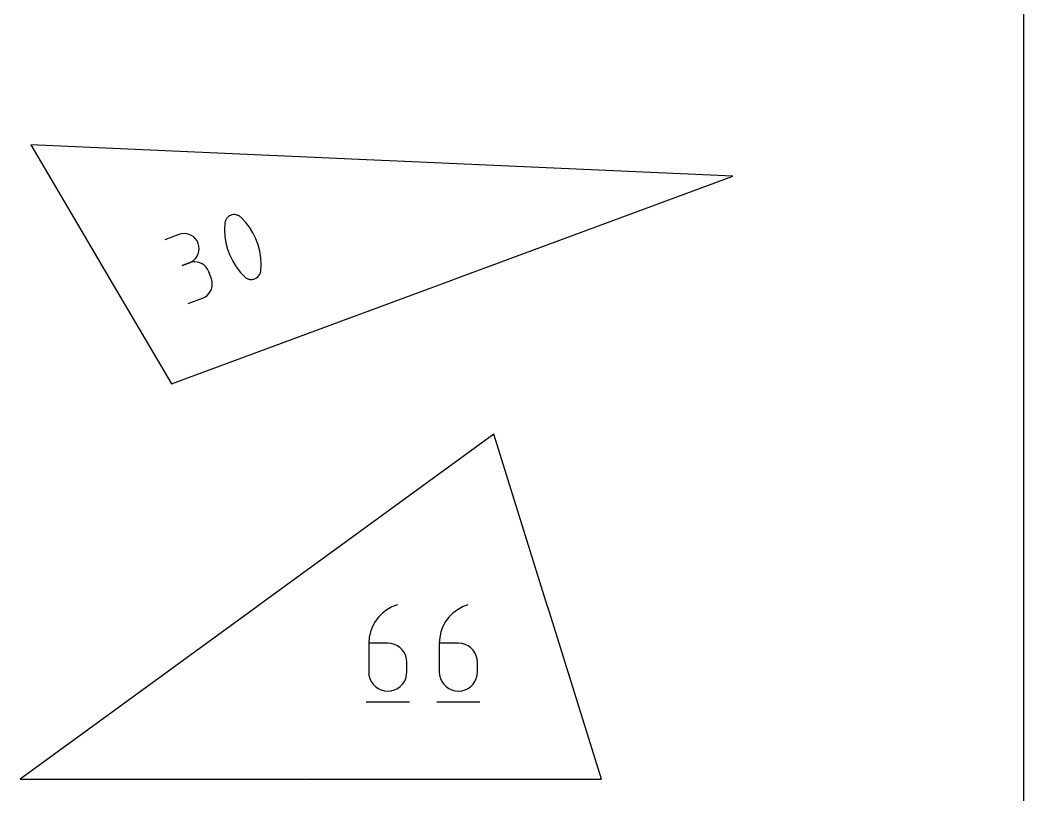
# Model space of a CAD drawing. Extents: x 0 to 200, y 0 to 297.
# Drawn here: x 112.9 to 200, y 66.9 to 134.1 of the extents above; entities that cross this region are included whole.
import ezdxf

# ---------------------------------------------------------------- set-up
doc = ezdxf.new("R2010")
doc.units = 0

msp = doc.modelspace()

# ---------------------------------------------------------------- linework, layer by layer
at = {"layer": 'annotation', "color": 1}
for p, q in [((144.296515, 121.948283), (144.301816, 121.956024)), ((144.301867, 121.948044), (144.296515, 121.948283)), ((144.297352, 121.958978), (144.296971, 121.958319)), ((144.297649, 121.959361), (144.297352, 121.958978)), ((144.297998, 121.959676), (144.297649, 121.959361)), ((144.29839, 121.959921), (144.297998, 121.959676)), ((144.298814, 121.960094), (144.29839, 121.959921)), ((144.29926, 121.960193), (144.298814, 121.960094)), ((144.299718, 121.960215), (144.29926, 121.960193)), ((144.300176, 121.960158), (144.299718, 121.960215)), ((144.300626, 121.96002), (144.300176, 121.960158)), ((144.301057, 121.959799), (144.300626, 121.96002)), ((144.301438, 121.959502), (144.301057, 121.959799)), ((144.301057, 121.959799), (144.301057, 121.959799)), ((144.301752, 121.959153), (144.301438, 121.959502)), ((144.301996, 121.95876), (144.301752, 121.959153)), ((144.301816, 121.956024), (144.301822, 121.956031)), ((144.301816, 121.956024), (144.301816, 121.956024)), ((144.301822, 121.956031), (144.301828, 121.956038)), ((144.301828, 121.956038), (144.301834, 121.956045)), ((144.301834, 121.956045), (144.30184, 121.956053)), ((144.30184, 121.956053), (144.301845, 121.95606)), ((144.301845, 121.95606), (144.301851, 121.956068)), ((144.301851, 121.956068), (144.301856, 121.956077)), ((144.301856, 121.956077), (144.301861, 121.956086)), ((144.301861, 121.956086), (144.301867, 121.956095)), ((144.301867, 121.956095), (144.302091, 121.956524)), ((144.301867, 121.956095), (144.301867, 121.956095)), ((144.302168, 121.958336), (144.301996, 121.95876)), ((144.302091, 121.956524), (144.30223, 121.956973)), ((144.302267, 121.95789), (144.302168, 121.958336)), ((144.30223, 121.956973), (144.302288, 121.957432)), ((144.302288, 121.957432), (144.302267, 121.95789)), ((144.306387, 121.947842), (144.309063, 121.947723)), ((144.306685, 121.954527), (144.306925, 121.959893)), ((144.309361, 121.954407), (144.306685, 121.954527)), ((144.306925, 121.959893), (144.312277, 121.959654)), ((144.309063, 121.947723), (144.309545, 121.947745)), ((144.309063, 121.947723), (144.309063, 121.947723)), ((144.30984, 121.954343), (144.309361, 121.954407)), ((144.309545, 121.947745), (144.310003, 121.947849)), ((144.310287, 121.954199), (144.30984, 121.954343)), ((144.310003, 121.947849), (144.310429, 121.948029)), ((144.310695, 121.953983), (144.310287, 121.954199)), ((144.310429, 121.948029), (144.310814, 121.948276)), ((144.311057, 121.953703), (144.310695, 121.953983)), ((144.310814, 121.948276), (144.311151, 121.948585)), ((144.311365, 121.953367), (144.311057, 121.953703)), ((144.311151, 121.948585), (144.311432, 121.948947)), ((144.311613, 121.952982), (144.311365, 121.953367)), ((144.311432, 121.948947), (144.311649, 121.949355)), ((144.311792, 121.952557), (144.311613, 121.952982)), ((144.311649, 121.949355), (144.311794, 121.949803)), ((144.311896, 121.952099), (144.311792, 121.952557)), ((144.311794, 121.949803), (144.311859, 121.950282)), ((144.311859, 121.950282), (144.311918, 121.951615)), ((144.311918, 121.951615), (144.311896, 121.952099)), ((144.311918, 121.951615), (144.311918, 121.951615)), ((130.776997, 116.800424), (130.725423, 116.666395)), ((130.85005, 116.921334), (130.776997, 116.800424)), ((130.941999, 117.02706), (130.85005, 116.921334)), ((131.05026, 117.115533), (130.941999, 117.02706)), ((131.172248, 117.184686), (131.05026, 117.115533)), ((131.305382, 117.232451), (131.172248, 117.184686)), ((131.447076, 117.256762), (131.305382, 117.232451)), ((131.594748, 117.25555), (131.447076, 117.256762)), ((131.653965, 117.247818), (131.594748, 117.25555)), ((131.594748, 117.25555), (131.594748, 117.25555)), ((131.71261, 117.235473), (131.653965, 117.247818)), ((131.770364, 117.218665), (131.71261, 117.235473)), ((131.826909, 117.197548), (131.770364, 117.218665)), ((131.881925, 117.172271), (131.826909, 117.197548)), ((131.935094, 117.142987), (131.881925, 117.172271)), ((131.986097, 117.109846), (131.935094, 117.142987)), ((132.034615, 117.073001), (131.986097, 117.109846)), ((132.08033, 117.032603), (132.034615, 117.073001)), ((132.477911, 116.611836), (132.08033, 117.032603)), ((132.08033, 117.032603), (132.08033, 117.032603)), ((130.697911, 116.521316), (130.670158, 115.944529)), ((130.670158, 115.944529), (130.700739, 115.37287)), ((130.725423, 116.666395), (130.697911, 116.521316)), ((130.697911, 116.521316), (130.697911, 116.521316)), ((132.827491, 116.157192), (132.477911, 116.611836)), ((133.127559, 115.672761), (132.827491, 116.157192)), ((126.706692, 115.53666), (125.4788, 115.082875)), ((126.934856, 115.598452), (126.706692, 115.53666)), ((127.163769, 115.618124), (126.934856, 115.598452)), ((127.388676, 115.597912), (127.163769, 115.618124)), ((127.604822, 115.540051), (127.388676, 115.597912)), ((127.807453, 115.446779), (127.604822, 115.540051)), ((127.991813, 115.32033), (127.807453, 115.446779)), ((128.153148, 115.162941), (127.991813, 115.32033)), ((128.286705, 114.976848), (128.153148, 115.162941)), ((128.387727, 114.764287), (128.286705, 114.976848)), ((130.700739, 115.37287), (130.788141, 114.810429)), ((133.376605, 115.162632), (133.127559, 115.672761)), ((133.573116, 114.630895), (133.376605, 115.162632)), ((128.449596, 114.536083), (128.387727, 114.764287)), ((128.387727, 114.764287), (128.387727, 114.764287)), ((128.391804, 113.865588), (128.449466, 114.081972)), ((128.449466, 114.081972), (128.469453, 114.307057)), ((128.469453, 114.307057), (128.449596, 114.536083)), ((130.788141, 114.810429), (130.930854, 114.261295)), ((130.930854, 114.261295), (131.127365, 113.729558)), ((133.715581, 114.081641), (133.573116, 114.630895)), ((133.802488, 113.518958), (133.715581, 114.081641)), ((127.827773, 113.182319), (128.014452, 113.316272)), ((128.014452, 113.316272), (128.172129, 113.477977)), ((128.172129, 113.477977), (128.298636, 113.662669)), ((128.298636, 113.662669), (128.391804, 113.865588)), ((131.127365, 113.729558), (131.376163, 113.219309)), ((131.376163, 113.219309), (131.675736, 112.734636)), ((133.832327, 112.946937), (133.802488, 113.518958)), ((119.962036, 112.967278), (119.949429, 112.959847)), ((119.949429, 112.959847), (119.953885, 112.958697)), ((119.95513, 112.951717), (119.955084, 112.951164)), ((119.955084, 112.951164), (119.955134, 112.950605)), ((119.955268, 112.952254), (119.95513, 112.951717)), ((119.955134, 112.950605), (119.955283, 112.950055)), ((119.955496, 112.95276), (119.955268, 112.952254)), ((119.955283, 112.950055), (119.955534, 112.949526)), ((119.955809, 112.953224), (119.955496, 112.95276)), ((119.955534, 112.949526), (119.955534, 112.949526)), ((119.955534, 112.949526), (119.955875, 112.94905)), ((119.956204, 112.953633), (119.955809, 112.953224)), ((119.955875, 112.94905), (119.956284, 112.948654)), ((119.956679, 112.953973), (119.956204, 112.953633)), ((119.956284, 112.948654), (119.956749, 112.94834)), ((119.957209, 112.954225), (119.956679, 112.953973)), ((119.956679, 112.953973), (119.956679, 112.953973)), ((119.956749, 112.94834), (119.957255, 112.948112)), ((119.95776, 112.954374), (119.957209, 112.954225)), ((119.957255, 112.948112), (119.957792, 112.947973)), ((119.958319, 112.954424), (119.95776, 112.954374)), ((119.957792, 112.947973), (119.958345, 112.947927)), ((119.958874, 112.954378), (119.958319, 112.954424)), ((119.958345, 112.947927), (119.958902, 112.947976)), ((119.95941, 112.95424), (119.958874, 112.954378)), ((119.958902, 112.947976), (119.959451, 112.948124)), ((119.959918, 112.954012), (119.95941, 112.95424)), ((119.959451, 112.948124), (119.959979, 112.948374)), ((119.960382, 112.953699), (119.959918, 112.954012)), ((119.959979, 112.948374), (119.960456, 112.948717)), ((119.959979, 112.948374), (119.959979, 112.948374)), ((119.960791, 112.953302), (119.960382, 112.953699)), ((119.960456, 112.948717), (119.960854, 112.949126)), ((119.960729, 112.955018), (119.960683, 112.954464)), ((119.960683, 112.954464), (119.960733, 112.953906)), ((119.960868, 112.955554), (119.960729, 112.955018)), ((119.960733, 112.953906), (119.960882, 112.953356)), ((119.961133, 112.952826), (119.960791, 112.953302)), ((119.960854, 112.949126), (119.961168, 112.949591)), ((119.961096, 112.956061), (119.960868, 112.955554)), ((119.960882, 112.953356), (119.961133, 112.952826)), ((119.961411, 112.956526), (119.961096, 112.956061)), ((119.961133, 112.952826), (119.961133, 112.952826)), ((119.961133, 112.952826), (119.961474, 112.95235)), ((119.961384, 112.952297), (119.961133, 112.952826)), ((119.961133, 112.952826), (119.961133, 112.952826)), ((119.961168, 112.949591), (119.961396, 112.950098)), ((119.961532, 112.951747), (119.961384, 112.952297)), ((119.961396, 112.950098), (119.961535, 112.950635)), ((119.961808, 112.956936), (119.961411, 112.956526)), ((119.961474, 112.95235), (119.961883, 112.951954)), ((119.961582, 112.951189), (119.961532, 112.951747)), ((119.961535, 112.950635), (119.961582, 112.951189)), ((119.962285, 112.957278), (119.961808, 112.956936)), ((119.961883, 112.951954), (119.962348, 112.95164)), ((119.96368, 112.9581), (119.962285, 112.957278)), ((119.962285, 112.957278), (119.962285, 112.957278)), ((119.962348, 112.95164), (119.962855, 112.951412)), ((119.962855, 112.951412), (119.963392, 112.951274)), ((119.963392, 112.951274), (119.963946, 112.951228)), ((119.96421, 112.958351), (119.96368, 112.9581)), ((119.963946, 112.951228), (119.964505, 112.951278)), ((119.96476, 112.9585), (119.96421, 112.958351)), ((119.964505, 112.951278), (119.965055, 112.951427)), ((119.965318, 112.958549), (119.96476, 112.9585)), ((119.965055, 112.951427), (119.965585, 112.951679)), ((119.965871, 112.958503), (119.965318, 112.958549)), ((119.965585, 112.951679), (119.96698, 112.952501)), ((119.966406, 112.958364), (119.965871, 112.958503)), ((119.966912, 112.958135), (119.966406, 112.958364)), ((119.967376, 112.957821), (119.966912, 112.958135)), ((119.96698, 112.952501), (119.967457, 112.952843)), ((119.96698, 112.952501), (119.96698, 112.952501)), ((119.967784, 112.957424), (119.967376, 112.957821)), ((119.967457, 112.952843), (119.967853, 112.953252)), ((119.968125, 112.956948), (119.967784, 112.957424)), ((119.967853, 112.953252), (119.968167, 112.953716)), ((119.968377, 112.956419), (119.968125, 112.956948)), ((119.968125, 112.956948), (119.968125, 112.956948)), ((119.968167, 112.953716), (119.968394, 112.954223)), ((119.968526, 112.95587), (119.968377, 112.956419)), ((119.968394, 112.954223), (119.968531, 112.954759)), ((119.968576, 112.955312), (119.968526, 112.95587)), ((119.968531, 112.954759), (119.968576, 112.955312)), ((127.614261, 113.080877), (126.999449, 112.853665)), ((126.999449, 112.853665), (127.614261, 113.080877)), ((127.614261, 113.080877), (127.827773, 113.182319)), ((127.842426, 113.142669), (127.614261, 113.080877)), ((127.614261, 113.080877), (127.614261, 113.080877)), ((128.071339, 113.162341), (127.842426, 113.142669)), ((128.296246, 113.142129), (128.071339, 113.162341)), ((128.512392, 113.084269), (128.296246, 113.142129)), ((128.715022, 112.990996), (128.512392, 113.084269)), ((128.899383, 112.864548), (128.715022, 112.990996)), ((129.060718, 112.707159), (128.899383, 112.864548)), ((129.194274, 112.521066), (129.060718, 112.707159)), ((129.295297, 112.308505), (129.194274, 112.521066)), ((131.675736, 112.734636), (132.024575, 112.27963)), ((133.775843, 112.225189), (133.803585, 112.369668)), ((133.803585, 112.369668), (133.832327, 112.946937)), ((133.803585, 112.369668), (133.803585, 112.369668)), ((129.522509, 111.693692), (129.295297, 112.308505)), ((129.295297, 112.308505), (129.295297, 112.308505)), ((129.58403, 111.466429), (129.522509, 111.693692)), ((129.603608, 111.238159), (129.58403, 111.466429)), ((132.024575, 112.27963), (132.421165, 111.858381)), ((132.421165, 111.858381), (132.421165, 111.858381)), ((132.421165, 111.858381), (132.466745, 111.818047)), ((132.466745, 111.818047), (132.514948, 111.781358)), ((132.514948, 111.781358), (132.565592, 111.748413)), ((132.565592, 111.748413), (132.618494, 111.71931)), ((132.618494, 111.71931), (132.673473, 111.694147)), ((132.673473, 111.694147), (132.730346, 111.673021)), ((132.730346, 111.673021), (132.788932, 111.656032)), ((132.788932, 111.656032), (132.849047, 111.643277)), ((132.849047, 111.643277), (132.910509, 111.634854)), ((132.910509, 111.634854), (132.910509, 111.634854)), ((132.910509, 111.634854), (133.056776, 111.634306)), ((133.056776, 111.634306), (133.197397, 111.659147)), ((133.197397, 111.659147), (133.329752, 111.707302)), ((133.329752, 111.707302), (133.451222, 111.776697)), ((133.451222, 111.776697), (133.559185, 111.865258)), ((133.559185, 111.865258), (133.651024, 111.97091)), ((133.651024, 111.97091), (133.724116, 112.091578)), ((133.724116, 112.091578), (133.775843, 112.225189)), ((150.40223, 111.59401), (150.404745, 111.59494)), ((150.402426, 111.601214), (150.404091, 111.588973)), ((150.404091, 111.588973), (150.409121, 111.590832)), ((150.409985, 111.602593), (150.409944, 111.602134)), ((150.409944, 111.602134), (150.409984, 111.601667)), ((150.409984, 111.601667), (150.41011, 111.601202)), ((150.410103, 111.603035), (150.409985, 111.602593)), ((150.410294, 111.603449), (150.410103, 111.603035)), ((150.41011, 111.601202), (150.410574, 111.599944)), ((150.410553, 111.603827), (150.410294, 111.603449)), ((150.410876, 111.604157), (150.410553, 111.603827)), ((150.410574, 111.599944), (150.410574, 111.599944)), ((150.410574, 111.599944), (150.410781, 111.59951)), ((150.410781, 111.59951), (150.411054, 111.599129)), ((150.411258, 111.604431), (150.410876, 111.604157)), ((150.411054, 111.599129), (150.411384, 111.598807)), ((150.411694, 111.604639), (150.411258, 111.604431)), ((150.411384, 111.598807), (150.411761, 111.598548)), ((150.414206, 111.605567), (150.411694, 111.604639)), ((150.411694, 111.604639), (150.411694, 111.604639)), ((150.411761, 111.598548), (150.412176, 111.598358)), ((150.412176, 111.598358), (150.412618, 111.598239)), ((150.412305, 111.596317), (150.412264, 111.595856)), ((150.412264, 111.595856), (150.412304, 111.595388)), ((150.412304, 111.595388), (150.412431, 111.594921)), ((150.412422, 111.596759), (150.412305, 111.596317)), ((150.412613, 111.597174), (150.412422, 111.596759)), ((150.412431, 111.594921), (150.412431, 111.594921)), ((150.412431, 111.594921), (150.412637, 111.594486)), ((150.412872, 111.597552), (150.412613, 111.597174)), ((150.412618, 111.598239), (150.413078, 111.598198)), ((150.412637, 111.594486), (150.412911, 111.594105)), ((150.413194, 111.597883), (150.412872, 111.597552)), ((150.412911, 111.594105), (150.413241, 111.593784)), ((150.413078, 111.598198), (150.413546, 111.598238)), ((150.413576, 111.598157), (150.413194, 111.597883)), ((150.413241, 111.593784), (150.413618, 111.593525)), ((150.413546, 111.598238), (150.414013, 111.598365)), ((150.414013, 111.598365), (150.413576, 111.598157)), ((150.413618, 111.593525), (150.414032, 111.593334)), ((150.414013, 111.598365), (150.415271, 111.598829)), ((150.415271, 111.598829), (150.414013, 111.598365)), ((150.414013, 111.598365), (150.414013, 111.598365)), ((150.414032, 111.593334), (150.414474, 111.593216)), ((150.414474, 111.593216), (150.414935, 111.593174)), ((150.414935, 111.593174), (150.415403, 111.593215)), ((150.415403, 111.593215), (150.41587, 111.593341)), ((150.41587, 111.593341), (150.418381, 111.594269)), ((129.305706, 110.410644), (129.432291, 110.595123)), ((129.432291, 110.595123), (129.525578, 110.797724)), ((129.525578, 110.797724), (129.583404, 111.013663)), ((129.583404, 111.013663), (129.603608, 111.238159)), ((127.519871, 109.559965), (128.747762, 110.01375)), ((128.747762, 110.01375), (128.96128, 110.115175)), ((128.747762, 110.01375), (128.747762, 110.01375)), ((128.96128, 110.115175), (129.147982, 110.249067)), ((129.147982, 110.249067), (129.305706, 110.410644)), ((133.473865, 83.268284), (133.469532, 83.265129)), ((133.478793, 83.256962), (133.473865, 83.268284)), ((133.477024, 83.263944), (133.474858, 83.262367)), ((133.481853, 83.274098), (133.477519, 83.270944)), ((133.48678, 83.262777), (133.481853, 83.274098)), ((133.485012, 83.269759), (133.482845, 83.268182)), ((144.749863, 83.000416), (144.357379, 82.70444)), ((145.185969, 83.240507), (144.749863, 83.000416)), ((145.661222, 83.418698), (145.185969, 83.240507)), ((145.661222, 83.418698), (145.661222, 83.418698)), ((150.869331, 83.000416), (150.476847, 82.70444)), ((151.305438, 83.240507), (150.869331, 83.000416)), ((151.780691, 83.418698), (151.305438, 83.240507)), ((151.780691, 83.418698), (151.780691, 83.418698)), ((158.67905, 83.270095), (158.680845, 83.264336)), ((158.681334, 83.269065), (158.681269, 83.268607)), ((158.681269, 83.268607), (158.681285, 83.268138)), ((158.681285, 83.268138), (158.681387, 83.267666)), ((158.681476, 83.2695), (158.681334, 83.269065)), ((158.681387, 83.267666), (158.681387, 83.267666)), ((158.681387, 83.267666), (158.681571, 83.267219)), ((158.681688, 83.269905), (158.681476, 83.2695)), ((158.681571, 83.267219), (158.681825, 83.266823)), ((158.681967, 83.270269), (158.681688, 83.269905)), ((158.681825, 83.266823), (158.682139, 83.266484)), ((158.682307, 83.270583), (158.681967, 83.270269)), ((158.681991, 83.260661), (158.683786, 83.254902)), ((158.682139, 83.266484), (158.682503, 83.266205)), ((158.682703, 83.270837), (158.682307, 83.270583)), ((158.682503, 83.266205), (158.682908, 83.265993)), ((158.68315, 83.271022), (158.682703, 83.270837)), ((158.682908, 83.265993), (158.683344, 83.265853)), ((158.686978, 83.272215), (158.68315, 83.271022)), ((158.68315, 83.271022), (158.68315, 83.271022)), ((158.683344, 83.265853), (158.683801, 83.265788)), ((158.683801, 83.265788), (158.684272, 83.265804)), ((158.684275, 83.25963), (158.68421, 83.259173)), ((158.68421, 83.259173), (158.684226, 83.258703)), ((158.684226, 83.258703), (158.684328, 83.258232)), ((158.684272, 83.265804), (158.684744, 83.265906)), ((158.684417, 83.260066), (158.684275, 83.25963)), ((158.684328, 83.258232), (158.684328, 83.258232)), ((158.684328, 83.258232), (158.684512, 83.257784)), ((158.684629, 83.260471), (158.684417, 83.260066)), ((158.684512, 83.257784), (158.684766, 83.257389)), ((158.684908, 83.260835), (158.684629, 83.260471)), ((158.684744, 83.265906), (158.686019, 83.266304)), ((158.684766, 83.257389), (158.68508, 83.257049)), ((158.685248, 83.261149), (158.684908, 83.260835)), ((158.68508, 83.257049), (158.685444, 83.256771)), ((158.685644, 83.261403), (158.685248, 83.261149)), ((158.685444, 83.256771), (158.685849, 83.256559)), ((158.686091, 83.261587), (158.685644, 83.261403)), ((158.685849, 83.256559), (158.686285, 83.256418)), ((158.686019, 83.266304), (158.686466, 83.266488)), ((158.686019, 83.266304), (158.686019, 83.266304)), ((158.689919, 83.262781), (158.686091, 83.261587)), ((158.686091, 83.261587), (158.686091, 83.261587)), ((158.686285, 83.256418), (158.686742, 83.256354)), ((158.686466, 83.266488), (158.686861, 83.266742)), ((158.686742, 83.256354), (158.687212, 83.25637)), ((158.686861, 83.266742), (158.6872, 83.267055)), ((158.687774, 83.272401), (158.686978, 83.272215)), ((158.687775, 83.269657), (158.686978, 83.272215)), ((158.6872, 83.267055), (158.687478, 83.267418)), ((158.687212, 83.25637), (158.687685, 83.256472)), ((158.687478, 83.267418), (158.687689, 83.267822)), ((158.687685, 83.256472), (158.68896, 83.256869)), ((158.687689, 83.267822), (158.68783, 83.268258)), ((158.688574, 83.272469), (158.687774, 83.272401)), ((158.687878, 83.269185), (158.687775, 83.269657)), ((158.68783, 83.268258), (158.687894, 83.268715)), ((158.687894, 83.268715), (158.687878, 83.269185)), ((158.689365, 83.272423), (158.688574, 83.272469)), ((158.68896, 83.256869), (158.689407, 83.257054)), ((158.68896, 83.256869), (158.68896, 83.256869)), ((158.690137, 83.272266), (158.689365, 83.272423)), ((158.689407, 83.257054), (158.689802, 83.257307)), ((158.689802, 83.257307), (158.690141, 83.257621)), ((158.690715, 83.262967), (158.689919, 83.262781)), ((158.690716, 83.260223), (158.689919, 83.262781)), ((158.690878, 83.272004), (158.690137, 83.272266)), ((158.690141, 83.257621), (158.690419, 83.257984)), ((158.690419, 83.257984), (158.69063, 83.258388)), ((158.69063, 83.258388), (158.690771, 83.258823)), ((158.691515, 83.263035), (158.690715, 83.262967)), ((158.690819, 83.25975), (158.690716, 83.260223)), ((158.690771, 83.258823), (158.690835, 83.259281)), ((158.690835, 83.259281), (158.690819, 83.25975)), ((158.691577, 83.271639), (158.690878, 83.272004)), ((158.692306, 83.262988), (158.691515, 83.263035)), ((158.692222, 83.271176), (158.691577, 83.271639)), ((158.692801, 83.270619), (158.692222, 83.271176)), ((158.693078, 83.262832), (158.692306, 83.262988)), ((158.693305, 83.269972), (158.692801, 83.270619)), ((158.693819, 83.262569), (158.693078, 83.262832)), ((158.693305, 83.269972), (158.693305, 83.269972)), ((158.694518, 83.262205), (158.693819, 83.262569)), ((158.695163, 83.261742), (158.694518, 83.262205)), ((158.695742, 83.261185), (158.695163, 83.261742)), ((158.696245, 83.260538), (158.695742, 83.261185)), ((158.696245, 83.260538), (158.696245, 83.260538)), ((143.721186, 81.968894), (143.486432, 81.541355)), ((144.012994, 82.358594), (143.721186, 81.968894)), ((144.357379, 82.70444), (144.012994, 82.358594)), ((149.840655, 81.968894), (149.6059, 81.541355)), ((150.132462, 82.358594), (149.840655, 81.968894)), ((150.476847, 82.70444), (150.132462, 82.358594)), ((143.313207, 81.081993), (143.205989, 80.596822)), ((143.486432, 81.541355), (143.313207, 81.081993)), ((149.432675, 81.081993), (149.325458, 80.596822)), ((149.6059, 81.541355), (149.432675, 81.081993)), ((143.205989, 80.596822), (143.169255, 80.091859)), ((149.325458, 80.596822), (149.288723, 80.091859)), ((143.169255, 80.091859), (143.169255, 77.608794)), ((144.828224, 80.091859), (143.169255, 80.091859)), ((145.126594, 80.065232), (144.828224, 80.091859)), ((145.407349, 79.988439), (145.126594, 80.065232)), ((145.665821, 79.86611), (145.407349, 79.988439)), ((145.897339, 79.702877), (145.665821, 79.86611)), ((146.097234, 79.503371), (145.897339, 79.702877)), ((146.260837, 79.272222), (146.097234, 79.503371)), ((146.383477, 79.014062), (146.260837, 79.272222)), ((149.288723, 80.091859), (149.288723, 77.608794)), ((150.947692, 80.091859), (149.288723, 80.091859)), ((151.246062, 80.065232), (150.947692, 80.091859)), ((151.526817, 79.988439), (151.246062, 80.065232)), ((151.785289, 79.86611), (151.526817, 79.988439)), ((152.016807, 79.702877), (151.785289, 79.86611)), ((152.216702, 79.503371), (152.016807, 79.702877)), ((152.380305, 79.272222), (152.216702, 79.503371)), ((152.502945, 79.014062), (152.380305, 79.272222)), ((146.460486, 78.733522), (146.383477, 79.014062)), ((146.487193, 78.435233), (146.460486, 78.733522)), ((146.487193, 77.608794), (146.487193, 78.435233)), ((146.487193, 78.435233), (146.487193, 78.435233)), ((152.579954, 78.733522), (152.502945, 79.014062)), ((152.606661, 78.435233), (152.579954, 78.733522)), ((152.606661, 77.608794), (152.606661, 78.435233)), ((152.606661, 78.435233), (152.606661, 78.435233)), ((143.169255, 77.608794), (143.169255, 77.608794)), ((143.169255, 77.608794), (143.19604, 77.31036)), ((146.460486, 77.31036), (146.487193, 77.608794)), ((149.288723, 77.608794), (149.288723, 77.608794)), ((149.288723, 77.608794), (149.315508, 77.31036)), ((152.579954, 77.31036), (152.606661, 77.608794)), ((143.19604, 77.31036), (143.273241, 77.029432)), ((143.273241, 77.029432), (143.396132, 76.770711)), ((143.396132, 76.770711), (143.559985, 76.538897)), ((146.097234, 76.538897), (146.260837, 76.770711)), ((146.260837, 76.770711), (146.383477, 77.029432)), ((146.383477, 77.029432), (146.460486, 77.31036)), ((149.315508, 77.31036), (149.392709, 77.029432)), ((149.392709, 77.029432), (149.5156, 76.770711)), ((149.5156, 76.770711), (149.679454, 76.538897)), ((152.216702, 76.538897), (152.380305, 76.770711)), ((152.380305, 76.770711), (152.502945, 77.029432)), ((152.502945, 77.029432), (152.579954, 77.31036)), ((143.559985, 76.538897), (143.760073, 76.338691)), ((143.760073, 76.338691), (143.991669, 76.174793)), ((143.991669, 76.174793), (144.250044, 76.051903)), ((144.250044, 76.051903), (144.530471, 75.974722)), ((144.530471, 75.974722), (144.828224, 75.947951)), ((144.828224, 75.947951), (145.126594, 75.974722)), ((144.828224, 75.947951), (144.828224, 75.947951)), ((145.126594, 75.974722), (145.407349, 76.051903)), ((145.407349, 76.051903), (145.665821, 76.174793)), ((145.665821, 76.174793), (145.897339, 76.338691)), ((145.897339, 76.338691), (146.097234, 76.538897)), ((149.679454, 76.538897), (149.879542, 76.338691)), ((149.879542, 76.338691), (150.111137, 76.174793)), ((150.111137, 76.174793), (150.369512, 76.051903)), ((150.369512, 76.051903), (150.64994, 75.974722)), ((150.64994, 75.974722), (150.947692, 75.947951)), ((150.947692, 75.947951), (151.246062, 75.974722)), ((150.947692, 75.947951), (150.947692, 75.947951)), ((151.246062, 75.974722), (151.526817, 76.051903)), ((151.526817, 76.051903), (151.785289, 76.174793)), ((151.785289, 76.174793), (152.016807, 76.338691)), ((152.016807, 76.338691), (152.216702, 76.538897)), ((142.961474, 75.014107), (146.696848, 75.014107)), ((149.080942, 75.014107), (152.816316, 75.014107)), ((138.134507, 68.30885), (138.134391, 68.307693)), ((138.134391, 68.307693), (138.134391, 68.306531)), ((138.134391, 68.306531), (138.134507, 68.305373)), ((138.13474, 68.309994), (138.134507, 68.30885)), ((138.134507, 68.305373), (138.13474, 68.304229)), ((138.135089, 68.311115), (138.13474, 68.309994)), ((138.13474, 68.304229), (138.135089, 68.303106)), ((138.135555, 68.312204), (138.135089, 68.311115)), ((138.135089, 68.303106), (138.135555, 68.302015)), ((138.135711, 68.312462), (138.135555, 68.312204)), ((138.135555, 68.312204), (138.135555, 68.312204)), ((138.135555, 68.302015), (138.135555, 68.302015)), ((138.135555, 68.302015), (138.135614, 68.301905)), ((138.135614, 68.301905), (138.135681, 68.301799)), ((138.135681, 68.301799), (138.135755, 68.301699)), ((138.135905, 68.312682), (138.135711, 68.312462)), ((138.135755, 68.301699), (138.135837, 68.301605)), ((138.135837, 68.301605), (138.135925, 68.301518)), ((138.136131, 68.312862), (138.135905, 68.312682)), ((138.135925, 68.301518), (138.136018, 68.301437)), ((138.136018, 68.301437), (138.136117, 68.301364)), ((138.136117, 68.301364), (138.136221, 68.301298)), ((138.136383, 68.313), (138.136131, 68.312862)), ((138.136221, 68.301298), (138.13633, 68.301241)), ((138.13633, 68.301241), (138.13633, 68.301241)), ((138.13633, 68.301241), (138.136613, 68.301134)), ((138.136653, 68.313094), (138.136383, 68.313)), ((138.136613, 68.301134), (138.136902, 68.30108)), ((138.136936, 68.313141), (138.136653, 68.313094)), ((138.136902, 68.30108), (138.137192, 68.301077)), ((138.137225, 68.31314), (138.136936, 68.313141)), ((138.137192, 68.301077), (138.137476, 68.301124)), ((138.137513, 68.313087), (138.137225, 68.31314)), ((138.137476, 68.301124), (138.137747, 68.301217)), ((138.137794, 68.312982), (138.137513, 68.313087)), ((138.137747, 68.301217), (138.137999, 68.301355)), ((138.137794, 68.312982), (138.137794, 68.312982)), ((138.137906, 68.312923), (138.137794, 68.312982)), ((138.138012, 68.312855), (138.137906, 68.312923)), ((138.137999, 68.301355), (138.138225, 68.301535)), ((138.138113, 68.312781), (138.138012, 68.312855)), ((138.138207, 68.3127), (138.138113, 68.312781)), ((138.138295, 68.312613), (138.138207, 68.3127)), ((138.138225, 68.301535), (138.13842, 68.301756)), ((138.138376, 68.312519), (138.138295, 68.312613)), ((138.13845, 68.31242), (138.138376, 68.312519)), ((138.13842, 68.301756), (138.138576, 68.302016)), ((138.138517, 68.312315), (138.13845, 68.31242)), ((138.138576, 68.312205), (138.138517, 68.312315)), ((138.139039, 68.311113), (138.138576, 68.312205)), ((138.138576, 68.312205), (138.138576, 68.312205)), ((138.138576, 68.302016), (138.139039, 68.303105)), ((138.138576, 68.302016), (138.138576, 68.302016)), ((138.139386, 68.309991), (138.139039, 68.311113)), ((138.139039, 68.303105), (138.139386, 68.304226)), ((138.139618, 68.308846), (138.139386, 68.309991)), ((138.139386, 68.304226), (138.139618, 68.305369)), ((138.139734, 68.307688), (138.139618, 68.308846)), ((138.139618, 68.305369), (138.139734, 68.306526)), ((138.139734, 68.306526), (138.139734, 68.307688)), ((138.149968, 68.314652), (138.143926, 68.314652)), ((138.144326, 68.30859), (138.144266, 68.307775)), ((138.144266, 68.307775), (138.144266, 68.303746)), ((138.146949, 68.307775), (138.144266, 68.307775)), ((138.144266, 68.303746), (138.144266, 68.303746)), ((138.144266, 68.303746), (138.14431, 68.303263)), ((138.14431, 68.303263), (138.144434, 68.302809)), ((138.144499, 68.309373), (138.144326, 68.30859)), ((138.144434, 68.302809), (138.144632, 68.30239)), ((138.144779, 68.310115), (138.144499, 68.309373)), ((138.144632, 68.30239), (138.144897, 68.302015)), ((138.145159, 68.310805), (138.144779, 68.310115)), ((138.144897, 68.302015), (138.14522, 68.301691)), ((138.14563, 68.311434), (138.145159, 68.310805)), ((138.14522, 68.301691), (138.145595, 68.301426)), ((138.145595, 68.301426), (138.146013, 68.301227)), ((138.146187, 68.311992), (138.14563, 68.311434)), ((138.146013, 68.301227), (138.146467, 68.301102)), ((138.146821, 68.312469), (138.146187, 68.311992)), ((138.146467, 68.301102), (138.146949, 68.301059)), ((138.147525, 68.312856), (138.146821, 68.312469)), ((138.147431, 68.307732), (138.146949, 68.307775)), ((138.146949, 68.301059), (138.147431, 68.301102)), ((138.146949, 68.301059), (138.146949, 68.301059)), ((138.147885, 68.307607), (138.147431, 68.307732)), ((138.147431, 68.301102), (138.147885, 68.301227)), ((138.148292, 68.313142), (138.147525, 68.312856)), ((138.148302, 68.307409), (138.147885, 68.307607)), ((138.147885, 68.301227), (138.148302, 68.301426)), ((138.148292, 68.313142), (138.148292, 68.313142)), ((138.148677, 68.307143), (138.148302, 68.307409)), ((138.148302, 68.301426), (138.148677, 68.301691)), ((138.149001, 68.30682), (138.148677, 68.307143)), ((138.148677, 68.301691), (138.149001, 68.302015)), ((138.149266, 68.306445), (138.149001, 68.30682)), ((138.149001, 68.302015), (138.149266, 68.30239)), ((138.149464, 68.306026), (138.149266, 68.306445)), ((138.149266, 68.30239), (138.149464, 68.302809)), ((138.149589, 68.305572), (138.149464, 68.306026)), ((138.149464, 68.302809), (138.149589, 68.303263)), ((138.149633, 68.305089), (138.149589, 68.305572)), ((138.149589, 68.303263), (138.149633, 68.303746)), ((138.149633, 68.303746), (138.149633, 68.305089)), ((138.149633, 68.305089), (138.149633, 68.305089))]:
    msp.add_line(p, q, dxfattribs=at)
at = {"layer": 'boundary', "color": 5}
for p, q in [((144.279022, 121.955102), (113.854851, 123.313698)), ((113.854851, 123.313698), (119.946703, 112.978881)), ((144.30553, 121.979343), (144.279022, 121.955102)), ((144.329772, 121.952835), (144.30553, 121.979343)), ((174.753943, 120.594239), (144.329772, 121.952835)), ((150.432972, 111.606075), (174.753943, 120.594239)), ((119.946703, 112.978881), (119.93772, 112.944101)), ((119.93772, 112.944101), (119.972499, 112.935118)), ((119.972499, 112.935118), (126.064351, 102.6003)), ((126.064351, 102.6003), (150.385322, 111.588465)), ((150.385322, 111.588465), (150.417952, 111.573445)), ((150.417952, 111.573445), (150.432972, 111.606075)), ((154.025847, 98.222385), (133.499776, 83.279692)), ((158.681057, 83.288992), (154.025847, 98.222385)), ((133.458706, 83.249793), (112.932635, 68.3071)), ((133.464291, 83.285277), (133.458706, 83.249793)), ((133.499776, 83.279692), (133.464291, 83.285277)), ((158.712865, 83.272302), (158.681057, 83.288992)), ((158.696176, 83.240493), (158.712865, 83.272302)), ((163.351386, 68.3071), (158.696176, 83.240493)), ((112.932635, 68.3071), (138.11661, 68.3071)), ((138.11661, 68.3071), (138.14201, 68.2817)), ((138.14201, 68.2817), (138.16741, 68.3071)), ((138.16741, 68.3071), (163.351386, 68.3071))]:
    msp.add_line(p, q, dxfattribs=at)
at = {"layer": 'frame', "color": 5}
msp.add_line((200, 0), (200, 296.926), dxfattribs=at)

doc.saveas('drawing.dxf')
